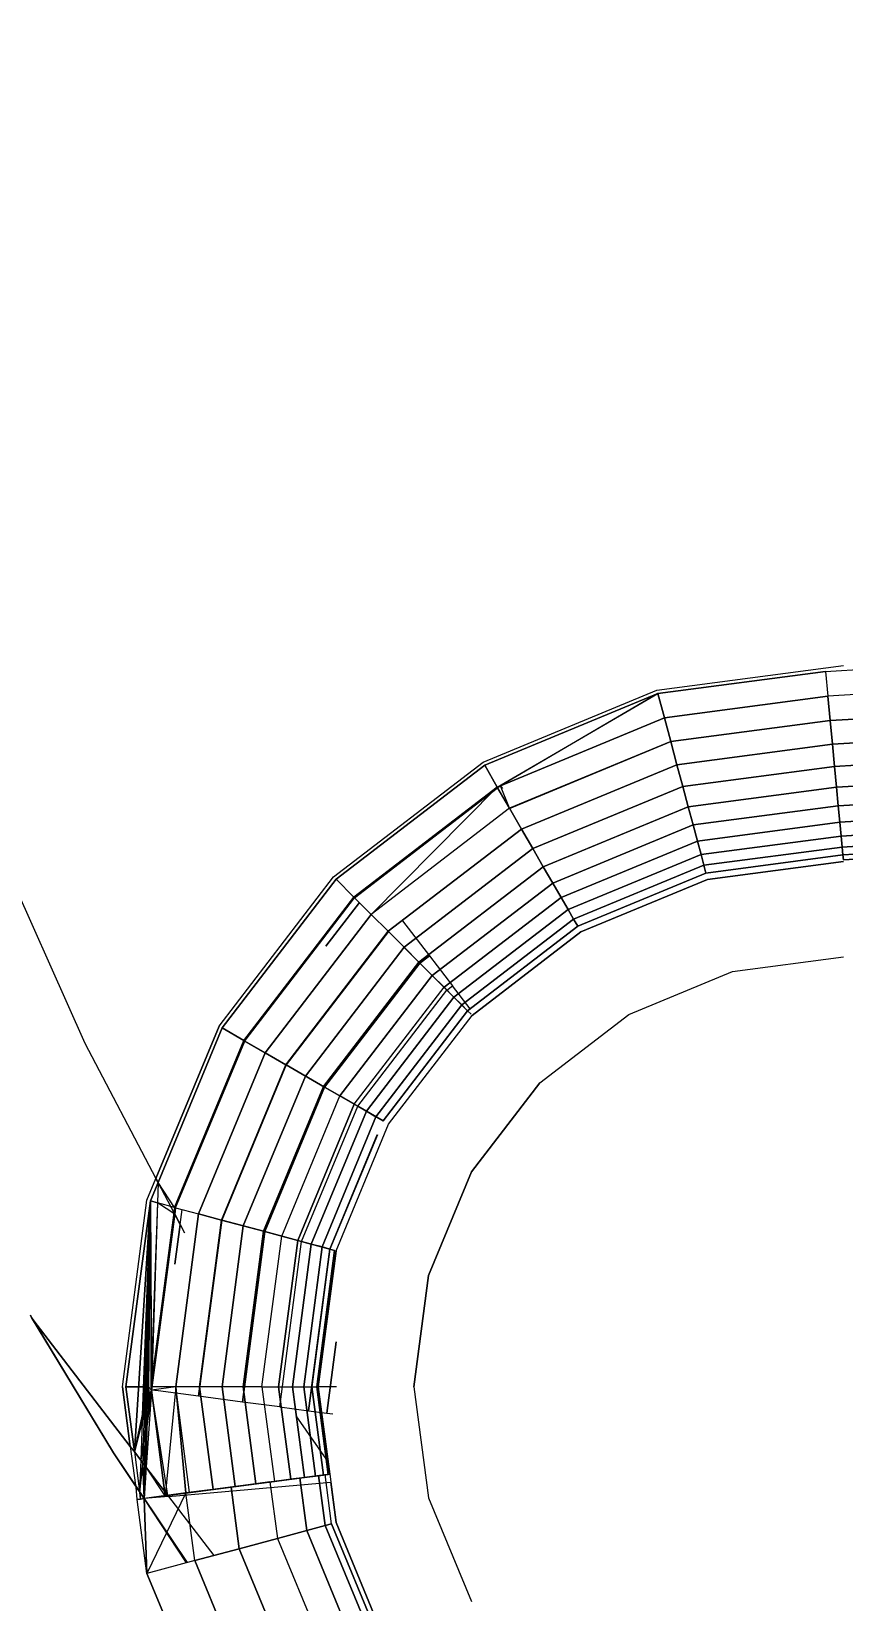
# Model space of a CAD drawing. Header units: inches. Extents: x -827 to 154, y -802 to 207.
# Drawn here: x 55.664 to 56.222, y -95.556 to -94.476 of the extents above; entities that cross this region are included whole.
import ezdxf

# ---------------------------------------------------------------- set-up
doc = ezdxf.new("R2010")
doc.units = ezdxf.units.IN
doc.header["$MEASUREMENT"] = 0
for name, color, linetype, lineweight in [('A-ANNO-DIMS', 211, 'Continuous', 9), ('A-ANNO-DIMS-48', 211, 'Continuous', 9), ('Layer0', 7, 'Continuous', 9), ('welding_bench_skp', 8, 'Continuous', 9)]:
    doc.layers.add(name, color=color, linetype=linetype, lineweight=lineweight)
doc.styles.add('Arial', font='arial.ttf', dxfattribs={"height": 4.5})
doc.dimstyles.new('Linear_-_3_32__Arial', dxfattribs={"dimscale": 12, "dimtxt": 4.591167, "dimasz": 0.5, "dimexe": 0.375, "dimexo": 0.25, "dimgap": 0.25, "dimtad": 1, "dimdec": 5, "dimrnd": 0.03125, "dimzin": 1, "dimdsep": 46, "dimlunit": 4, "dimtxsty": 'Arial', "dimblk1": 'OBLIQUE', "dimblk2": 'OBLIQUE', "dimsah": 1, "dimcen": 0.09, "dimdle": 0.375, "dimazin": 0, "dimtfac": 1, "dimtdec": 4, "dimtix": 1, "dimtmove": 0, "dimatfit": 3, "dimfxl": 1, "dimtvp": 1, "dimtfill": 1, "dimfrac": 2, "dimtolj": 1, "dimtzin": 0, "dimarcsym": 2})

# ---------------------------------------------------------------- blocks, each defined once
blk = doc.blocks.new('welding_bench_skp_12-403467-Level 1')
at = {"layer": 'Layer0'}
for p, q in [((1.4551, 11.9462), (1.6994, 11.9784)), ((1.4551, 11.9462), (1.6994, 11.9784)), ((1.4563, 11.9418), (1.6757, 11.9707)), ((1.6757, 11.9707), (1.4563, 11.9418)), ((1.6757, 11.9707), (1.7322, 11.9741)), ((1.6757, 11.9707), (1.6788, 11.9383)), ((1.2275, 11.8519), (1.4551, 11.9462)), ((1.2275, 11.8519), (1.4551, 11.9462)), ((1.2297, 11.848), (1.4563, 11.9418)), ((1.4563, 11.9418), (1.2297, 11.848)), ((1.2462, 11.8195), (1.4563, 11.9418)), ((1.4563, 11.9418), (1.2504, 11.8211)), ((1.4563, 11.9418), (1.4648, 11.9101)), ((1.4648, 11.9101), (1.4563, 11.9418)), ((1.7536, 11.9427), (1.6788, 11.9383)), ((1.4648, 11.9101), (1.6788, 11.9383)), ((1.6788, 11.9383), (1.4648, 11.9101)), ((1.6818, 11.9064), (1.6788, 11.9383)), ((1.6788, 11.9383), (1.6818, 11.9064)), ((1.2504, 11.8211), (1.4648, 11.9101)), ((1.4648, 11.9101), (1.2504, 11.8211)), ((1.4732, 11.8789), (1.4648, 11.9101)), ((1.4648, 11.9101), (1.4732, 11.8789)), ((1.4732, 11.8789), (1.6818, 11.9064)), ((1.6818, 11.9064), (1.4732, 11.8789)), ((1.6818, 11.9064), (1.7576, 11.9108)), ((1.7576, 11.9108), (1.6818, 11.9064)), ((1.6848, 11.8755), (1.6818, 11.9064)), ((1.6818, 11.9064), (1.6848, 11.8755)), ((1.6848, 11.8755), (1.7615, 11.8801)), ((1.7615, 11.8801), (1.6848, 11.8755)), ((1.4732, 11.8789), (1.2623, 11.7916)), ((1.2623, 11.7915), (1.4732, 11.8789)), ((1.4732, 11.8789), (1.4812, 11.8487)), ((1.4812, 11.8487), (1.4732, 11.8789)), ((1.4812, 11.8487), (1.6848, 11.8755)), ((1.6848, 11.8755), (1.4812, 11.8487)), ((1.6876, 11.8464), (1.6848, 11.8755)), ((1.6848, 11.8755), (1.6876, 11.8464)), ((1.032, 11.7019), (1.2275, 11.8519)), ((1.032, 11.7019), (1.2275, 11.8519)), ((1.0352, 11.6987), (1.2297, 11.848)), ((1.2297, 11.848), (1.0352, 11.6987)), ((1.2462, 11.8195), (1.2297, 11.848)), ((1.2297, 11.848), (1.2462, 11.8195)), ((1.2779, 11.7645), (1.4812, 11.8487)), ((1.4812, 11.8487), (1.2779, 11.7645)), ((1.4889, 11.8202), (1.4812, 11.8487)), ((1.4812, 11.8487), (1.4889, 11.8202)), ((1.4889, 11.8202), (1.6876, 11.8464)), ((1.6876, 11.8464), (1.4889, 11.8202)), ((1.6876, 11.8464), (1.7652, 11.851)), ((1.7652, 11.851), (1.6876, 11.8464)), ((1.6901, 11.8193), (1.6876, 11.8464)), ((1.6876, 11.8464), (1.6901, 11.8193)), ((1.2462, 11.8195), (1.0584, 11.6755)), ((1.0584, 11.6755), (1.2462, 11.8195)), ((1.2462, 11.8195), (1.0813, 11.6526)), ((1.2462, 11.8195), (1.0813, 11.6526)), ((1.2504, 11.8211), (1.2462, 11.8195)), ((1.2462, 11.8195), (1.2504, 11.8211)), ((1.2462, 11.8195), (1.2468, 11.8184)), ((1.2462, 11.8195), (1.2468, 11.8184)), ((1.2623, 11.7916), (1.2462, 11.8195)), ((1.2504, 11.8211), (1.2468, 11.8184)), ((1.2504, 11.8211), (1.2468, 11.8184)), ((1.2623, 11.7916), (1.2468, 11.8184)), ((1.2623, 11.7916), (1.2468, 11.8184)), ((1.2623, 11.7916), (1.2504, 11.8211)), ((1.2623, 11.7915), (1.2504, 11.8211)), ((1.2504, 11.821), (1.2531, 11.8175)), ((1.2927, 11.7389), (1.4889, 11.8202)), ((1.4889, 11.8202), (1.2927, 11.7389)), ((1.496, 11.7937), (1.4889, 11.8202)), ((1.4889, 11.8202), (1.496, 11.7937)), ((1.6901, 11.8193), (1.496, 11.7937)), ((1.496, 11.7937), (1.6901, 11.8193)), ((1.6901, 11.8193), (1.7686, 11.824)), ((1.7686, 11.824), (1.6901, 11.8193)), ((1.6901, 11.8193), (1.6925, 11.7948)), ((1.6925, 11.7948), (1.6901, 11.8193)), ((1.0594, 11.6745), (1.2462, 11.8178)), ((1.6925, 11.7948), (1.7717, 11.7995)), ((1.7717, 11.7995), (1.6925, 11.7948)), ((1.2623, 11.7916), (1.0813, 11.6526)), ((1.2623, 11.7916), (1.0813, 11.6526)), ((1.2779, 11.7645), (1.2623, 11.7916)), ((1.2623, 11.7916), (1.2779, 11.7645)), ((1.496, 11.7937), (1.3064, 11.7152)), ((1.3064, 11.7152), (1.496, 11.7937)), ((1.5024, 11.7698), (1.496, 11.7937)), ((1.496, 11.7937), (1.5024, 11.7698)), ((1.5024, 11.7698), (1.6925, 11.7948)), ((1.6925, 11.7948), (1.5024, 11.7698)), ((1.6925, 11.7948), (1.6945, 11.7734)), ((1.6945, 11.7734), (1.6925, 11.7948)), ((1.7744, 11.7781), (1.6945, 11.7734)), ((1.6945, 11.7734), (1.7744, 11.7781)), ((1.2779, 11.7645), (1.1034, 11.6306)), ((1.1034, 11.6306), (1.2779, 11.7645)), ((1.2779, 11.7645), (1.2927, 11.7389)), ((1.2927, 11.7389), (1.2779, 11.7645)), ((1.3188, 11.6938), (1.5024, 11.7698)), ((1.5024, 11.7698), (1.3188, 11.6938)), ((1.508, 11.7488), (1.5024, 11.7698)), ((1.5024, 11.7698), (1.508, 11.7488)), ((1.508, 11.7488), (1.6945, 11.7734)), ((1.6945, 11.7734), (1.508, 11.7488)), ((1.6962, 11.7553), (1.6945, 11.7734)), ((1.6945, 11.7734), (1.6962, 11.7553)), ((1.6962, 11.7553), (1.7767, 11.7601)), ((1.7767, 11.7601), (1.6962, 11.7553)), ((0.5919, 11.74), (0.7065, 11.4842)), ((0.5919, 11.74), (0.7065, 11.4842)), ((1.1242, 11.6097), (1.2927, 11.7389)), ((1.2927, 11.7389), (1.1242, 11.6097)), ((1.3064, 11.7152), (1.2927, 11.7389)), ((1.2927, 11.7389), (1.3064, 11.7152)), ((1.508, 11.7488), (1.3297, 11.675)), ((1.3297, 11.675), (1.508, 11.7488)), ((1.508, 11.7488), (1.5128, 11.7312)), ((1.5128, 11.7312), (1.508, 11.7488)), ((1.5128, 11.7312), (1.6962, 11.7553)), ((1.6962, 11.7553), (1.5128, 11.7312)), ((1.5165, 11.7171), (1.6976, 11.7409)), ((1.6976, 11.7409), (1.5165, 11.7171)), ((1.6976, 11.7409), (1.6962, 11.7553)), ((1.6962, 11.7553), (1.6976, 11.7409)), ((1.6976, 11.7409), (1.7785, 11.7457)), ((1.7785, 11.7457), (1.6976, 11.7409)), ((1.6986, 11.7305), (1.6976, 11.7409)), ((1.6976, 11.7409), (1.6986, 11.7305)), ((1.3388, 11.6591), (1.5128, 11.7312)), ((1.5128, 11.7312), (1.3388, 11.6591)), ((1.5165, 11.7171), (1.3461, 11.6465)), ((1.3461, 11.6465), (1.5165, 11.7171)), ((1.5165, 11.7171), (1.5128, 11.7312)), ((1.5128, 11.7312), (1.5165, 11.7171)), ((1.5165, 11.7171), (1.5193, 11.7069)), ((1.5193, 11.7069), (1.5165, 11.7171)), ((1.5193, 11.7069), (1.6986, 11.7305)), ((1.6986, 11.7305), (1.5193, 11.7069)), ((1.5215, 11.6986), (1.6994, 11.722)), ((1.6994, 11.722), (1.5215, 11.6986)), ((1.6986, 11.7305), (1.7798, 11.7353)), ((1.7798, 11.7353), (1.6986, 11.7305)), ((1.6992, 11.7241), (1.6986, 11.7305)), ((1.6986, 11.7305), (1.6992, 11.7241)), ((1.6992, 11.7241), (1.7806, 11.729)), ((1.7806, 11.729), (1.6992, 11.7241)), ((0.882, 11.5064), (1.032, 11.7019)), ((0.882, 11.5064), (1.032, 11.7019)), ((0.8859, 11.5042), (1.0352, 11.6987)), ((1.0352, 11.6987), (0.8859, 11.5042)), ((1.0352, 11.6987), (1.0584, 11.6755)), ((1.0584, 11.6755), (1.0352, 11.6987)), ((1.3064, 11.7152), (1.1436, 11.5903)), ((1.1436, 11.5903), (1.3064, 11.7152)), ((1.3188, 11.6938), (1.3064, 11.7152)), ((1.3064, 11.7152), (1.3188, 11.6938)), ((1.3514, 11.6373), (1.5193, 11.7069)), ((1.5193, 11.7069), (1.3514, 11.6373)), ((1.3557, 11.6299), (1.5215, 11.6986)), ((1.5215, 11.6986), (1.3557, 11.6299)), ((1.0584, 11.6755), (0.9144, 11.4877)), ((0.9144, 11.4877), (1.0584, 11.6755)), ((0.9161, 11.4877), (1.0594, 11.6745)), ((1.0594, 11.6745), (1.0584, 11.6755)), ((1.0584, 11.6755), (1.0594, 11.6745)), ((1.0594, 11.6745), (1.0813, 11.6526)), ((1.0594, 11.6745), (1.0813, 11.6526)), ((1.1611, 11.5728), (1.3188, 11.6938)), ((1.3188, 11.6938), (1.1611, 11.5728)), ((1.3297, 11.675), (1.1765, 11.5574)), ((1.1765, 11.5574), (1.3297, 11.675)), ((1.3297, 11.675), (1.3188, 11.6938)), ((1.3188, 11.6938), (1.3297, 11.675)), ((1.3388, 11.6591), (1.3297, 11.675)), ((1.3297, 11.675), (1.3388, 11.6591)), ((1.0218, 11.6112), (1.0657, 11.6683)), ((1.0657, 11.6683), (1.0218, 11.6112)), ((1.1894, 11.5445), (1.3388, 11.6591)), ((1.3388, 11.6591), (1.1894, 11.5445)), ((1.3388, 11.6591), (1.3461, 11.6465)), ((1.3461, 11.6465), (1.3388, 11.6591)), ((0.9424, 11.4716), (1.0813, 11.6526)), ((1.0813, 11.6526), (0.9424, 11.4716)), ((1.0813, 11.6526), (1.1034, 11.6306)), ((1.1034, 11.6306), (1.0813, 11.6526)), ((1.1222, 11.6445), (1.1573, 11.5987)), ((1.1997, 11.5342), (1.3461, 11.6465)), ((1.3461, 11.6465), (1.1997, 11.5342)), ((1.3514, 11.6373), (1.2072, 11.5267)), ((1.2072, 11.5267), (1.3514, 11.6373)), ((1.3514, 11.6373), (1.3461, 11.6465)), ((1.3461, 11.6465), (1.3514, 11.6373)), ((0.9694, 11.456), (1.1034, 11.6306)), ((1.1034, 11.6306), (0.9694, 11.456)), ((1.1036, 11.6303), (0.9697, 11.4558)), ((0.9697, 11.4558), (1.1036, 11.6303)), ((1.1242, 11.6097), (1.1034, 11.6306)), ((1.1034, 11.6306), (1.1242, 11.6097)), ((1.1448, 11.5891), (1.1036, 11.6303)), ((1.1036, 11.6303), (1.1448, 11.5891)), ((1.2133, 11.5206), (1.3557, 11.6299)), ((1.3557, 11.6299), (1.2133, 11.5206)), ((1.2133, 11.5206), (1.3557, 11.6299)), ((1.1242, 11.6097), (0.995, 11.4412)), ((0.995, 11.4412), (1.1242, 11.6097)), ((1.1242, 11.6097), (1.1436, 11.5903)), ((1.1436, 11.5903), (1.1242, 11.6097)), ((1.1448, 11.5891), (1.1573, 11.5987)), ((1.1573, 11.5987), (1.1448, 11.5891)), ((1.1573, 11.5987), (1.1875, 11.5594)), ((1.5538, 11.5778), (1.6994, 11.597)), ((1.5538, 11.5778), (1.6994, 11.597)), ((1.0187, 11.4275), (1.1436, 11.5903)), ((1.1436, 11.5903), (1.0187, 11.4275)), ((1.0202, 11.4267), (1.1448, 11.5891)), ((1.1448, 11.5891), (1.0202, 11.4267)), ((1.0401, 11.4151), (1.1611, 11.5728)), ((1.1611, 11.5728), (1.0401, 11.4151)), ((1.1611, 11.5728), (1.1436, 11.5903)), ((1.1436, 11.5903), (1.1611, 11.5728)), ((1.1802, 11.5537), (1.1448, 11.5891)), ((1.1448, 11.5891), (1.1802, 11.5537)), ((1.1765, 11.5574), (1.1611, 11.5728)), ((1.1611, 11.5728), (1.1765, 11.5574)), ((1.4182, 11.5216), (1.5538, 11.5778)), ((1.4182, 11.5216), (1.5538, 11.5778)), ((1.059, 11.4043), (1.1765, 11.5574)), ((1.059, 11.4043), (1.1765, 11.5574)), ((1.0635, 11.4017), (1.1802, 11.5537)), ((1.0635, 11.4017), (1.1802, 11.5537)), ((1.1894, 11.5445), (1.1765, 11.5574)), ((1.1894, 11.5445), (1.1765, 11.5574)), ((1.1802, 11.5537), (1.1875, 11.5594)), ((1.1802, 11.5537), (1.1875, 11.5594)), ((1.1802, 11.5537), (1.2073, 11.5266)), ((1.2073, 11.5266), (1.1802, 11.5537)), ((1.2107, 11.5292), (1.1875, 11.5594)), ((1.1894, 11.5445), (1.0748, 11.3951)), ((1.0748, 11.3951), (1.1894, 11.5445)), ((1.1997, 11.5342), (1.0874, 11.3878)), ((1.0874, 11.3878), (1.1997, 11.5342)), ((1.1997, 11.5342), (1.1894, 11.5445)), ((1.1997, 11.5342), (1.1894, 11.5445)), ((1.2072, 11.5267), (1.1997, 11.5342)), ((1.2072, 11.5267), (1.1997, 11.5342)), ((1.2072, 11.5267), (1.0966, 11.3825)), ((1.0966, 11.3825), (1.2072, 11.5267)), ((1.0967, 11.3825), (1.2073, 11.5266)), ((1.2073, 11.5266), (1.0967, 11.3825)), ((1.104, 11.3782), (1.2133, 11.5206)), ((1.104, 11.3782), (1.2133, 11.5206)), ((1.2118, 11.5222), (1.2072, 11.5267)), ((1.2118, 11.5222), (1.2072, 11.5267)), ((1.2107, 11.5292), (1.2073, 11.5266)), ((1.2073, 11.5266), (1.2107, 11.5292)), ((1.3017, 11.4322), (1.4182, 11.5216)), ((1.3017, 11.4322), (1.4182, 11.5216)), ((0.882, 11.5064), (0.7995, 11.3072)), ((0.7995, 11.3072), (0.882, 11.5064)), ((0.8022, 11.302), (0.8859, 11.5042)), ((0.8859, 11.5042), (0.8022, 11.302)), ((0.8859, 11.5042), (0.9144, 11.4877)), ((0.9144, 11.4877), (0.8859, 11.5042)), ((0.7065, 11.4842), (0.7995, 11.3072)), ((0.7065, 11.4842), (0.7995, 11.3072)), ((0.9144, 11.4877), (0.8238, 11.2691)), ((0.8238, 11.2691), (0.9144, 11.4877)), ((0.8252, 11.2687), (0.9156, 11.487)), ((0.855, 11.2607), (0.9424, 11.4716)), ((0.9424, 11.4716), (0.855, 11.2607)), ((0.9156, 11.487), (0.9144, 11.4877)), ((0.9144, 11.4877), (0.9156, 11.487)), ((0.9144, 11.4877), (0.9424, 11.4716)), ((0.9156, 11.487), (0.9424, 11.4716)), ((0.9424, 11.4716), (0.9156, 11.487)), ((0.9694, 11.456), (0.9424, 11.4716)), ((0.9424, 11.4716), (0.9694, 11.456)), ((0.8852, 11.2527), (0.9694, 11.456)), ((0.9694, 11.456), (0.8852, 11.2527)), ((0.9697, 11.4558), (0.8856, 11.2526)), ((0.8856, 11.2526), (0.9697, 11.4558)), ((0.9694, 11.456), (0.995, 11.4412)), ((0.995, 11.4412), (0.9694, 11.456)), ((0.9697, 11.4558), (1.0202, 11.4267)), ((1.0202, 11.4267), (0.9697, 11.4558)), ((0.9137, 11.245), (0.995, 11.4412)), ((0.995, 11.4412), (0.9137, 11.245)), ((1.0187, 11.4275), (0.995, 11.4412)), ((0.995, 11.4412), (1.0187, 11.4275)), ((1.2123, 11.3157), (1.3017, 11.4322)), ((1.3017, 11.4322), (1.2123, 11.3157)), ((1.0187, 11.4275), (0.9402, 11.2379)), ((0.9402, 11.2379), (1.0187, 11.4275)), ((1.0202, 11.4267), (0.9418, 11.2375)), ((0.9418, 11.2375), (1.0202, 11.4267)), ((0.9641, 11.2315), (1.0401, 11.4151)), ((0.9641, 11.2315), (1.0401, 11.4151)), ((1.0401, 11.4151), (1.0187, 11.4275)), ((1.0187, 11.4275), (1.0401, 11.4151)), ((1.0202, 11.4267), (1.0635, 11.4017)), ((1.0635, 11.4017), (1.0202, 11.4267)), ((1.059, 11.4043), (1.0401, 11.4151)), ((1.059, 11.4043), (1.0401, 11.4151)), ((0.9851, 11.2259), (1.059, 11.4043)), ((1.059, 11.4043), (0.9851, 11.2259)), ((0.9901, 11.2246), (1.0635, 11.4017)), ((0.9901, 11.2246), (1.0635, 11.4017)), ((1.0748, 11.3951), (1.0028, 11.2212)), ((1.0028, 11.2212), (1.0748, 11.3951)), ((1.0874, 11.3878), (1.0168, 11.2174)), ((1.0168, 11.2174), (1.0874, 11.3878)), ((1.059, 11.4043), (1.0748, 11.3951)), ((1.0748, 11.3951), (1.059, 11.4043)), ((1.0967, 11.3825), (1.0635, 11.4017)), ((1.0635, 11.4017), (1.0967, 11.3825)), ((1.0748, 11.3951), (1.0874, 11.3878)), ((1.0874, 11.3878), (1.0748, 11.3951)), ((1.0874, 11.3878), (1.0966, 11.3825)), ((1.0966, 11.3825), (1.0874, 11.3878)), ((1.0354, 11.2124), (1.104, 11.3782)), ((1.0354, 11.2124), (1.104, 11.3782)), ((1.0891, 11.3643), (1.0271, 11.2147)), ((1.0271, 11.2147), (1.0891, 11.3643)), ((1.0892, 11.3643), (1.0272, 11.2146)), ((1.0272, 11.2146), (1.0892, 11.3643)), ((0.7877, 11.2788), (0.7995, 11.3072)), ((0.7877, 11.2788), (0.7995, 11.3072)), ((0.8022, 11.302), (0.7995, 11.3072)), ((0.7995, 11.3072), (0.8022, 11.302)), ((1.1561, 11.1801), (1.2123, 11.3157)), ((1.2123, 11.3157), (1.1561, 11.1801)), ((0.7921, 11.2776), (0.8022, 11.302)), ((0.8022, 11.302), (0.7921, 11.2776)), ((0.8022, 11.302), (0.8013, 11.2751)), ((0.8022, 11.302), (0.8013, 11.2751)), ((0.8022, 11.302), (0.8013, 11.2751)), ((0.8238, 11.2691), (0.8022, 11.302)), ((0.8241, 11.2604), (0.8022, 11.302)), ((0.8238, 11.2691), (0.8022, 11.302)), ((0.7555, 11.0345), (0.7877, 11.2788)), ((0.7555, 11.0345), (0.7877, 11.2788)), ((0.7601, 11.0345), (0.7921, 11.2776)), ((0.7921, 11.2776), (0.7601, 11.0345)), ((0.7921, 11.2776), (0.7601, 11.0345)), ((0.7713, 10.9492), (0.7921, 11.2776)), ((0.7921, 11.2776), (0.7713, 10.9492)), ((0.7817, 10.9973), (0.7921, 11.2776)), ((0.7921, 11.2776), (0.7817, 10.9973)), ((0.7921, 11.2776), (0.7843, 11.0089)), ((0.7843, 11.0089), (0.7921, 11.2776)), ((0.7864, 11.019), (0.7921, 11.2776)), ((0.7864, 11.019), (0.7921, 11.2776)), ((0.7921, 11.2776), (0.788, 11.0264)), ((0.7921, 11.2776), (0.788, 11.0264)), ((0.788, 11.0246), (0.7921, 11.2776)), ((0.7921, 11.2776), (0.7898, 11.0345)), ((0.7921, 11.2776), (0.7898, 11.0345)), ((0.7921, 11.2776), (0.7898, 11.0345)), ((0.8013, 11.2751), (0.7921, 11.2776)), ((0.7921, 11.2776), (0.7929, 11.0345)), ((0.8013, 11.2751), (0.7921, 11.2776)), ((0.7921, 11.2776), (0.7938, 11.0301)), ((0.7921, 11.2776), (0.8013, 11.2751)), ((0.7938, 11.0301), (0.7921, 11.2776)), ((0.8013, 11.2751), (0.7929, 11.0345)), ((0.8013, 11.2751), (0.7929, 11.0345)), ((0.8238, 11.2691), (0.7929, 11.0345)), ((0.8238, 11.2691), (0.7929, 11.0345)), ((0.8013, 11.2751), (0.7938, 11.0301)), ((0.8013, 11.2751), (0.7938, 11.0301)), ((0.8238, 11.2691), (0.8013, 11.2751)), ((0.8238, 11.2691), (0.8013, 11.2751)), ((0.8241, 11.2604), (0.8013, 11.2751)), ((0.8241, 11.2604), (0.8013, 11.2751)), ((0.8238, 11.2691), (0.8252, 11.2687)), ((0.8252, 11.2687), (0.8238, 11.2691)), ((0.8252, 11.2687), (0.8241, 11.2604)), ((0.8252, 11.2687), (0.855, 11.2607)), ((0.8252, 11.2687), (0.855, 11.2607)), ((0.8311, 11.247), (0.8337, 11.2665)), ((0.8311, 11.247), (0.8337, 11.2665)), ((0.8241, 11.2604), (0.7938, 11.0301)), ((0.8241, 11.2604), (0.7938, 11.0301)), ((0.8311, 11.247), (0.8241, 11.2604)), ((0.8241, 11.2604), (0.8311, 11.247)), ((0.8311, 11.247), (0.8243, 11.1951)), ((0.8243, 11.1951), (0.8311, 11.247)), ((0.8243, 11.1951), (0.8311, 11.247)), ((0.8253, 11.0345), (0.855, 11.2607)), ((0.855, 11.2607), (0.8253, 11.0345)), ((0.8311, 11.247), (0.8368, 11.2361)), ((0.855, 11.2607), (0.8852, 11.2527)), ((0.8852, 11.2527), (0.855, 11.2607)), ((0.8552, 11.022), (0.8856, 11.2526)), ((0.8856, 11.2526), (0.8552, 11.022)), ((0.8565, 11.0345), (0.8852, 11.2527)), ((0.8852, 11.2527), (0.8565, 11.0345)), ((0.8852, 11.2527), (0.9137, 11.245)), ((0.9137, 11.245), (0.8852, 11.2527)), ((0.9418, 11.2375), (0.8856, 11.2526)), ((0.8856, 11.2526), (0.9418, 11.2375)), ((0.886, 11.0345), (0.9137, 11.245)), ((0.9137, 11.245), (0.886, 11.0345)), ((0.9137, 11.245), (0.9402, 11.2379)), ((0.9402, 11.2379), (0.9137, 11.245)), ((0.9125, 11.0144), (0.9418, 11.2375)), ((0.9418, 11.2375), (0.9125, 11.0144)), ((0.9134, 11.0345), (0.9402, 11.2379)), ((0.9402, 11.2379), (0.9134, 11.0345)), ((0.9382, 11.0345), (0.9641, 11.2315)), ((0.9382, 11.0345), (0.9641, 11.2315)), ((0.9641, 11.2315), (0.9402, 11.2379)), ((0.9402, 11.2379), (0.9641, 11.2315)), ((0.9901, 11.2246), (0.9418, 11.2375)), ((0.9418, 11.2375), (0.9901, 11.2246)), ((0.9599, 11.0345), (0.9851, 11.2259)), ((0.9851, 11.2259), (0.9599, 11.0345)), ((0.9616, 11.008), (0.9901, 11.2246)), ((0.9616, 11.008), (0.9901, 11.2246)), ((0.9641, 11.2315), (0.9851, 11.2259)), ((0.9851, 11.2259), (0.9641, 11.2315)), ((0.9851, 11.2259), (1.0028, 11.2212)), ((1.0028, 11.2212), (0.9851, 11.2259)), ((0.9901, 11.2246), (1.0272, 11.2146)), ((1.0272, 11.2146), (0.9901, 11.2246)), ((1.0028, 11.2212), (0.9782, 11.0345)), ((0.9782, 11.0345), (1.0028, 11.2212)), ((1.0168, 11.2174), (0.9928, 11.0345)), ((0.9928, 11.0345), (1.0168, 11.2174)), ((0.9993, 11.003), (1.0272, 11.2146)), ((1.0272, 11.2146), (0.9993, 11.003)), ((1.0028, 11.2212), (1.0168, 11.2174)), ((1.0168, 11.2174), (1.0028, 11.2212)), ((1.0271, 11.2147), (1.0033, 11.0345)), ((1.0033, 11.0345), (1.0271, 11.2147)), ((1.0333, 11.213), (1.0098, 11.0345)), ((1.0098, 11.0345), (1.0333, 11.213)), ((1.0354, 11.2124), (1.0119, 11.0345)), ((1.0354, 11.2124), (1.0119, 11.0345)), ((1.0354, 11.2124), (1.0119, 11.0345)), ((1.0354, 11.2124), (1.0119, 11.0345)), ((1.0354, 11.2124), (1.0119, 11.0345)), ((1.0119, 11.0345), (1.0354, 11.2124)), ((1.0271, 11.2147), (1.0168, 11.2174)), ((1.0168, 11.2174), (1.0271, 11.2147)), ((1.0333, 11.213), (1.0271, 11.2147)), ((1.0271, 11.2147), (1.0333, 11.213)), ((1.1369, 11.0345), (1.1561, 11.1801)), ((1.1561, 11.1801), (1.1369, 11.0345)), ((0.6351, 11.128), (0.6367, 11.1252)), ((0.6367, 11.1252), (0.6351, 11.128)), ((0.6364, 11.125), (0.7439, 10.9478)), ((0.6383, 11.1225), (0.6367, 11.1252)), ((0.7439, 10.9478), (0.6367, 11.1252)), ((0.6367, 11.1252), (0.6383, 11.1225)), ((0.6367, 11.1252), (0.7439, 10.9478)), ((0.6383, 11.1225), (0.7439, 10.9478)), ((0.7439, 10.9478), (0.6383, 11.1225)), ((0.7658, 10.9563), (0.6383, 11.1225)), ((0.6383, 11.1225), (0.7658, 10.9563)), ((1.023, 10.9999), (1.0354, 11.0933)), ((1.0354, 11.0933), (1.023, 10.9999)), ((0.7658, 10.9563), (0.7555, 11.0345)), ((0.7555, 11.0345), (0.7658, 10.9563)), ((0.7601, 11.0345), (0.7713, 10.9492)), ((0.7601, 11.0345), (0.7898, 11.0345)), ((0.7713, 10.9492), (0.7601, 11.0345)), ((0.7898, 11.0345), (0.7601, 11.0345)), ((0.7601, 11.0345), (0.7713, 10.9492)), ((0.7713, 10.9492), (0.7898, 11.0345)), ((0.7843, 11.0089), (0.7864, 11.019)), ((0.7843, 11.0089), (0.7864, 11.019)), ((0.7864, 11.019), (0.788, 11.0264)), ((0.7864, 11.019), (0.788, 11.0246)), ((0.7864, 11.019), (0.788, 11.0246)), ((0.7864, 11.019), (0.788, 11.0233)), ((0.7864, 11.019), (0.788, 11.0233)), ((0.7864, 11.019), (0.7879, 11.0204)), ((0.7864, 11.019), (0.7879, 11.0204)), ((0.7864, 11.0158), (0.7864, 11.019)), ((0.7864, 11.019), (0.7864, 11.0158)), ((0.7864, 11.0158), (0.7864, 11.019)), ((0.7864, 11.0158), (0.7864, 11.019)), ((0.7879, 11.0142), (0.7864, 11.019)), ((0.7879, 11.0142), (0.7864, 11.019)), ((0.7938, 11.0301), (0.7867, 10.9291)), ((0.7938, 11.0301), (0.7867, 10.9291)), ((0.7937, 11.03), (0.7867, 10.9291)), ((0.7938, 11.0301), (0.7874, 10.9824)), ((0.7938, 11.0301), (0.7874, 10.9824)), ((0.7879, 11.0204), (0.788, 11.0233)), ((0.7879, 11.0204), (0.788, 11.0233)), ((0.7879, 11.0204), (0.788, 11.0233)), ((0.7879, 11.0204), (0.788, 11.0233)), ((0.7897, 11.0213), (0.7879, 11.0142)), ((0.7897, 11.0213), (0.7879, 11.0204)), ((0.7879, 11.0142), (0.7879, 11.0204)), ((0.7879, 11.0142), (0.7879, 11.0204)), ((0.7879, 11.0204), (0.7879, 11.0142)), ((0.7879, 11.0204), (0.7879, 11.0142)), ((0.7895, 11.0092), (0.7879, 11.0204)), ((0.7898, 11.0345), (0.788, 11.0264)), ((0.788, 11.0264), (0.7898, 11.0345)), ((0.788, 11.0264), (0.7898, 11.0345)), ((0.788, 11.0264), (0.7898, 11.0345)), ((0.788, 11.0246), (0.788, 11.0264)), ((0.788, 11.0264), (0.788, 11.0246)), ((0.788, 11.0246), (0.788, 11.0264)), ((0.788, 11.0246), (0.788, 11.0264)), ((0.7897, 11.0213), (0.788, 11.0264)), ((0.7895, 11.0092), (0.788, 11.0264)), ((0.788, 11.0233), (0.788, 11.0246)), ((0.788, 11.0246), (0.788, 11.0233)), ((0.788, 11.0233), (0.788, 11.0246)), ((0.788, 11.0233), (0.788, 11.0246)), ((0.7897, 11.0213), (0.788, 11.0246)), ((0.7895, 11.0092), (0.788, 11.0246)), ((0.7895, 11.0092), (0.788, 11.0233)), ((0.7895, 11.0092), (0.7898, 11.0345)), ((0.7895, 11.0092), (0.7938, 11.0301)), ((0.7938, 11.0301), (0.7895, 11.0092)), ((0.7938, 11.0301), (0.7895, 11.0048)), ((0.7895, 11.0092), (0.7913, 11.0243)), ((0.7895, 11.0092), (0.7897, 11.0213)), ((0.7895, 11.0092), (0.7897, 11.0213)), ((0.7898, 11.0345), (0.7897, 11.0213)), ((0.7897, 11.0213), (0.7898, 11.0345)), ((0.7898, 11.0345), (0.7897, 11.0213)), ((0.7913, 11.0243), (0.7897, 11.0213)), ((0.7913, 11.0243), (0.7897, 11.0213)), ((0.7898, 11.0345), (0.7938, 11.0301)), ((0.7938, 11.0301), (0.7898, 11.0345)), ((0.7913, 11.0243), (0.7898, 11.0345)), ((0.7913, 11.0243), (0.7938, 11.0301)), ((0.7913, 11.0243), (0.7938, 11.0301)), ((0.8253, 11.0345), (0.7929, 11.0345)), ((0.7929, 11.0345), (0.7937, 11.03)), ((0.8253, 11.0345), (0.7929, 11.0345)), ((0.8253, 11.0345), (0.7937, 11.03)), ((0.8253, 11.0345), (0.7937, 11.03)), ((0.8117, 10.8917), (0.7937, 11.03)), ((0.7937, 11.03), (0.8117, 10.8917)), ((0.8151, 10.8921), (0.7938, 11.0301)), ((0.8024, 11.0289), (0.7938, 11.0301)), ((0.8024, 11.0289), (0.7938, 11.0301)), ((0.8151, 10.8921), (0.7938, 11.0301)), ((0.8552, 11.022), (0.8024, 11.0289)), ((0.8253, 11.0345), (0.8117, 10.8917)), ((0.8253, 11.0345), (0.8117, 10.8917)), ((0.8385, 10.8954), (0.8253, 11.0345)), ((0.8435, 10.8959), (0.8253, 11.0345)), ((0.8253, 11.0345), (0.8385, 10.8954)), ((0.8565, 11.0345), (0.8253, 11.0345)), ((0.8565, 11.0345), (0.8253, 11.0345)), ((0.8435, 10.8959), (0.8253, 11.0345)), ((0.9125, 11.0144), (0.8552, 11.022)), ((0.886, 11.0345), (0.8565, 11.0345)), ((0.8565, 11.0345), (0.8742, 10.8999)), ((0.886, 11.0345), (0.8565, 11.0345)), ((0.8742, 10.8999), (0.8565, 11.0345)), ((0.9134, 11.0345), (0.886, 11.0345)), ((0.886, 11.0345), (0.9032, 10.9037)), ((0.9134, 11.0345), (0.886, 11.0345)), ((0.9032, 10.9037), (0.886, 11.0345)), ((0.9382, 11.0345), (0.9134, 11.0345)), ((0.9134, 11.0345), (0.9301, 10.9073)), ((0.9382, 11.0345), (0.9134, 11.0345)), ((0.9301, 10.9073), (0.9134, 11.0345)), ((0.9382, 11.0345), (0.9599, 11.0345)), ((0.9382, 11.0345), (0.9545, 10.9105)), ((0.9382, 11.0345), (0.9599, 11.0345)), ((0.9382, 11.0345), (0.9545, 10.9105)), ((0.9599, 11.0345), (0.9782, 11.0345)), ((0.9599, 11.0345), (0.9758, 10.9133)), ((0.9599, 11.0345), (0.9782, 11.0345)), ((0.9758, 10.9133), (0.9599, 11.0345)), ((0.9782, 11.0345), (0.9928, 11.0345)), ((0.9938, 10.9157), (0.9782, 11.0345)), ((0.9782, 11.0345), (0.9938, 10.9157)), ((0.9782, 11.0345), (0.9928, 11.0345)), ((0.9928, 11.0345), (1.0033, 11.0345)), ((1.0082, 10.9176), (0.9928, 11.0345)), ((0.9928, 11.0345), (1.0082, 10.9176)), ((0.9928, 11.0345), (1.0033, 11.0345)), ((1.0033, 11.0345), (1.0098, 11.0345)), ((1.0186, 10.9189), (1.0033, 11.0345)), ((1.0033, 11.0345), (1.0186, 10.9189)), ((1.0033, 11.0345), (1.0098, 11.0345)), ((1.0098, 11.0345), (1.0249, 10.9198)), ((1.0098, 11.0345), (1.0119, 11.0345)), ((1.0098, 11.0345), (1.0119, 11.0345)), ((1.0249, 10.9198), (1.0098, 11.0345)), ((1.0249, 10.9358), (1.0119, 11.0345)), ((1.0358, 11.0345), (1.0119, 11.0345)), ((1.027, 10.92), (1.0119, 11.0345)), ((1.027, 10.92), (1.0119, 11.0345)), ((1.0119, 11.0345), (1.027, 10.92)), ((1.027, 10.92), (1.0119, 11.0345)), ((1.1369, 11.0345), (1.1561, 10.8889)), ((1.1369, 11.0345), (1.1561, 10.8889)), ((0.7713, 10.9492), (0.7817, 10.9973)), ((0.7817, 10.9973), (0.7713, 10.9492)), ((0.7713, 10.9492), (0.7817, 10.9973)), ((0.7815, 10.989), (0.784, 10.999)), ((0.7817, 10.9973), (0.7815, 10.989)), ((0.7815, 10.989), (0.7817, 10.9973)), ((0.7817, 10.9973), (0.7843, 11.0089)), ((0.7817, 10.9973), (0.7843, 11.0089)), ((0.7817, 10.9973), (0.7843, 11.0089)), ((0.7817, 10.9973), (0.7841, 11.0034)), ((0.7817, 10.9973), (0.784, 10.999)), ((0.784, 10.999), (0.7829, 10.962)), ((0.784, 10.999), (0.7841, 11.0034)), ((0.7841, 11.0034), (0.784, 10.999)), ((0.7857, 10.9816), (0.784, 10.999)), ((0.7857, 10.9816), (0.784, 10.999)), ((0.7841, 11.0034), (0.7843, 11.0089)), ((0.7843, 11.0089), (0.7841, 11.0034)), ((0.7843, 11.0089), (0.7841, 11.0034)), ((0.7862, 11.0078), (0.7841, 11.0034)), ((0.7841, 11.0034), (0.7862, 11.0078)), ((0.7862, 11.0078), (0.7841, 11.0034)), ((0.7857, 10.9816), (0.7841, 11.0034)), ((0.7843, 11.0089), (0.7864, 11.0158)), ((0.7843, 11.0089), (0.7864, 11.0158)), ((0.7843, 11.0089), (0.7864, 11.0158)), ((0.7862, 11.0078), (0.7843, 11.0089)), ((0.7862, 11.0078), (0.7843, 11.0089)), ((0.7862, 11.0078), (0.7857, 10.9816)), ((0.7857, 10.9816), (0.7862, 11.0078)), ((0.7862, 11.0078), (0.7864, 11.0158)), ((0.7879, 11.0142), (0.7862, 11.0078)), ((0.7879, 11.0142), (0.7862, 11.0078)), ((0.7862, 11.0078), (0.7879, 11.0142)), ((0.7863, 11.0132), (0.7862, 11.0078)), ((0.7862, 11.0078), (0.7863, 11.0132)), ((0.7876, 10.9951), (0.7862, 11.0078)), ((0.7862, 11.0078), (0.7876, 10.9951)), ((0.7863, 11.0132), (0.7864, 11.0158)), ((0.7863, 11.0132), (0.7864, 11.0158)), ((0.7879, 11.0142), (0.7864, 11.0158)), ((0.7864, 11.0158), (0.7879, 11.0142)), ((0.7895, 11.0048), (0.7874, 10.9824)), ((0.7895, 11.0048), (0.7874, 10.9824)), ((0.7879, 11.0142), (0.7876, 10.9951)), ((0.7879, 11.0142), (0.7876, 10.9951)), ((0.7895, 11.0048), (0.7876, 10.9951)), ((0.7895, 11.0048), (0.7876, 10.9951)), ((0.7879, 11.0142), (0.7895, 11.0092)), ((0.7895, 11.0092), (0.7879, 11.0142)), ((0.7895, 11.0048), (0.7879, 11.0142)), ((0.7895, 11.0048), (0.7895, 11.0092)), ((0.7895, 11.0048), (0.7895, 11.0092)), ((0.9616, 11.008), (0.9125, 11.0144)), ((0.9616, 11.008), (0.9993, 11.003)), ((0.9825, 10.9966), (1.0249, 10.9358)), ((0.9993, 11.003), (1.023, 10.9999)), ((1.023, 10.9999), (1.0311, 10.9988)), ((0.7815, 10.989), (0.7713, 10.9492)), ((0.7713, 10.9492), (0.7815, 10.989)), ((0.7815, 10.989), (0.7713, 10.9492)), ((0.7815, 10.989), (0.7796, 10.9383)), ((0.7857, 10.9816), (0.7829, 10.962)), ((0.7857, 10.9816), (0.7829, 10.962)), ((0.7854, 10.9633), (0.7857, 10.9816)), ((0.7876, 10.9951), (0.7857, 10.9816)), ((0.7876, 10.9951), (0.7857, 10.9816)), ((0.7874, 10.9824), (0.7857, 10.9816)), ((0.7857, 10.9816), (0.7874, 10.9824)), ((0.7857, 10.9816), (0.7859, 10.9687)), ((0.7857, 10.9816), (0.7859, 10.9687)), ((0.7874, 10.9824), (0.7859, 10.9687)), ((0.7859, 10.9687), (0.7874, 10.9824)), ((0.7867, 10.9291), (0.7874, 10.9824)), ((0.7874, 10.9824), (0.7867, 10.9291)), ((0.7876, 10.9951), (0.7874, 10.9824)), ((0.7876, 10.9951), (0.7874, 10.9824)), ((0.7658, 10.9563), (0.7713, 10.9492)), ((0.7658, 10.9563), (0.7725, 10.9058)), ((0.7658, 10.9563), (0.816, 10.8909)), ((0.7829, 10.962), (0.7796, 10.9383)), ((0.7854, 10.9633), (0.7822, 10.9349)), ((0.7854, 10.9633), (0.7822, 10.9349)), ((0.7854, 10.9633), (0.7822, 10.9349)), ((0.7829, 10.962), (0.7822, 10.9349)), ((0.7829, 10.962), (0.7822, 10.9349)), ((0.7854, 10.9633), (0.7829, 10.962)), ((0.7854, 10.9633), (0.7829, 10.962)), ((0.7839, 10.888), (0.7854, 10.9633)), ((0.7854, 10.9633), (0.7848, 10.9316)), ((0.7854, 10.9633), (0.7848, 10.9316)), ((0.7854, 10.9633), (0.7848, 10.9316)), ((0.7859, 10.9687), (0.7854, 10.9633)), ((0.7854, 10.9633), (0.7859, 10.9687)), ((0.7867, 10.9291), (0.7854, 10.9633)), ((0.7867, 10.9291), (0.7854, 10.9633)), ((0.7867, 10.9291), (0.7859, 10.9687)), ((0.7439, 10.9478), (0.7726, 10.9047)), ((0.7439, 10.9478), (0.7783, 10.8962)), ((0.7439, 10.9478), (0.7781, 10.8973)), ((0.7439, 10.9478), (0.7781, 10.8973)), ((0.7439, 10.9478), (0.7726, 10.9047)), ((0.7439, 10.9478), (0.7839, 10.888)), ((0.7439, 10.9478), (0.7783, 10.8962)), ((0.7439, 10.9478), (0.8402, 10.8043)), ((0.7439, 10.9478), (0.8396, 10.8041)), ((0.7439, 10.9478), (0.8396, 10.8041)), ((0.7439, 10.9478), (0.7839, 10.888)), ((0.7439, 10.9478), (0.8399, 10.8042)), ((0.7439, 10.9478), (0.8402, 10.8043)), ((0.7439, 10.9478), (0.7726, 10.9047)), ((0.7726, 10.9047), (0.7439, 10.9478)), ((0.7713, 10.9492), (0.7796, 10.9383)), ((0.7796, 10.9383), (0.7713, 10.9492)), ((0.7713, 10.9492), (0.7781, 10.8973)), ((0.7796, 10.9383), (0.7781, 10.8973)), ((0.7796, 10.9383), (0.7781, 10.8973)), ((0.7822, 10.9349), (0.7781, 10.8973)), ((0.7822, 10.9349), (0.7781, 10.8973)), ((0.7783, 10.8962), (0.7822, 10.9349)), ((0.7796, 10.9383), (0.7822, 10.9349)), ((0.7822, 10.9349), (0.7796, 10.9383)), ((0.7822, 10.9349), (0.7848, 10.9316)), ((0.7848, 10.9316), (0.7822, 10.9349)), ((0.7822, 10.9349), (0.7839, 10.888)), ((0.7822, 10.9349), (0.7839, 10.888)), ((0.7839, 10.888), (0.7822, 10.9349)), ((1.027, 10.92), (1.0249, 10.9358)), ((0.7848, 10.9316), (0.7839, 10.888)), ((0.7848, 10.9316), (0.7839, 10.888)), ((0.7839, 10.888), (0.7848, 10.9316)), ((0.7867, 10.9291), (0.7839, 10.888)), ((0.7867, 10.9291), (0.7839, 10.888)), ((0.7867, 10.9291), (0.7839, 10.888)), ((0.7867, 10.9291), (0.7848, 10.9316)), ((0.7867, 10.9291), (0.7848, 10.9316)), ((0.8117, 10.8917), (0.7867, 10.9291)), ((0.8117, 10.8917), (0.7867, 10.9291)), ((0.8151, 10.8921), (0.7867, 10.9291)), ((0.8151, 10.8921), (0.7867, 10.9291)), ((0.8117, 10.8917), (1.027, 10.92)), ((0.8117, 10.8917), (1.027, 10.92)), ((0.8151, 10.8921), (1.027, 10.92)), ((1.027, 10.92), (0.8151, 10.8921)), ((0.8151, 10.8921), (1.027, 10.92)), ((0.8435, 10.8959), (1.027, 10.92)), ((1.027, 10.92), (0.8435, 10.8959)), ((0.9487, 10.9099), (0.9878, 10.9151)), ((0.9758, 10.9133), (0.9938, 10.9157)), ((0.9938, 10.9157), (0.9758, 10.9133)), ((0.9878, 10.9151), (1.0123, 10.9183)), ((0.9968, 10.8462), (0.9878, 10.9151)), ((0.9878, 10.9151), (0.9968, 10.8462)), ((0.9938, 10.9157), (1.0082, 10.9176)), ((1.0082, 10.9176), (0.9938, 10.9157)), ((1.0082, 10.9176), (1.0186, 10.9189)), ((1.0186, 10.9189), (1.0082, 10.9176)), ((1.0123, 10.9183), (1.0207, 10.9194)), ((1.0209, 10.8527), (1.0123, 10.9183)), ((1.0123, 10.9183), (1.0209, 10.8527)), ((1.0186, 10.9189), (1.0249, 10.9198)), ((1.0249, 10.9198), (1.0186, 10.9189)), ((1.0292, 10.8549), (1.0207, 10.9194)), ((1.0249, 10.9198), (1.027, 10.92)), ((1.027, 10.92), (1.0249, 10.9198)), ((1.027, 10.92), (1.0284, 10.9096)), ((1.027, 10.92), (1.0354, 10.8566)), ((0.7725, 10.9058), (0.7726, 10.9047)), ((0.7737, 10.9032), (0.7726, 10.9047)), ((0.7749, 10.887), (0.7737, 10.9032)), ((0.7781, 10.8973), (0.7737, 10.9032)), ((0.7737, 10.9032), (0.7781, 10.8973)), ((0.7781, 10.8973), (0.7783, 10.8962)), ((0.7781, 10.8973), (0.7794, 10.8874)), ((0.7783, 10.8962), (0.7781, 10.8973)), ((0.7783, 10.8962), (0.7781, 10.8973)), ((0.7794, 10.8874), (0.7783, 10.8962)), ((0.7839, 10.888), (0.7783, 10.8962)), ((0.7783, 10.8962), (0.7794, 10.8874)), ((0.7839, 10.888), (0.7783, 10.8962)), ((0.7783, 10.8962), (0.7839, 10.888)), ((0.8385, 10.8954), (0.7839, 10.888)), ((0.8385, 10.8954), (0.7877, 10.7902)), ((0.8385, 10.8954), (0.7877, 10.7902)), ((0.8435, 10.8959), (0.8117, 10.8917)), ((0.8117, 10.8917), (0.8385, 10.8954)), ((0.8385, 10.8954), (0.8117, 10.8917)), ((0.816, 10.8909), (1.0284, 10.9096)), ((0.816, 10.8909), (1.0284, 10.9096)), ((0.8978, 10.9032), (0.8385, 10.8954)), ((0.8435, 10.8959), (0.8385, 10.8954)), ((0.8435, 10.8959), (0.8385, 10.8954)), ((0.8502, 10.8069), (0.8385, 10.8954)), ((0.8502, 10.8069), (0.8385, 10.8954)), ((0.8742, 10.8999), (0.8435, 10.8959)), ((0.8435, 10.8959), (0.8742, 10.8999)), ((0.8742, 10.8999), (0.9032, 10.9037)), ((0.8742, 10.8999), (0.9032, 10.9037)), ((0.9487, 10.9099), (0.8978, 10.9032)), ((0.9084, 10.8225), (0.8978, 10.9032)), ((0.8978, 10.9032), (0.9084, 10.8225)), ((0.9032, 10.9037), (0.9301, 10.9073)), ((0.9032, 10.9037), (0.9301, 10.9073)), ((0.9301, 10.9073), (0.9545, 10.9105)), ((0.9301, 10.9073), (0.9545, 10.9105)), ((0.9487, 10.9099), (0.9584, 10.836)), ((0.9487, 10.9099), (0.9584, 10.836)), ((0.9545, 10.9105), (0.9758, 10.9133)), ((0.9758, 10.9133), (0.9545, 10.9105)), ((1.0354, 10.8566), (1.0284, 10.9096)), ((1.0354, 10.8566), (1.0284, 10.9096)), ((0.7749, 10.887), (0.7794, 10.8874)), ((0.7794, 10.8874), (0.7749, 10.887)), ((0.7877, 10.7902), (0.7749, 10.887)), ((0.7839, 10.888), (0.7794, 10.8874)), ((0.7794, 10.8874), (0.7839, 10.888)), ((0.8151, 10.8921), (0.7839, 10.888)), ((0.8151, 10.8921), (0.7839, 10.888)), ((0.8151, 10.8921), (0.7839, 10.888)), ((0.8117, 10.8917), (0.7839, 10.888)), ((0.8117, 10.8917), (0.7839, 10.888)), ((0.816, 10.8909), (0.7839, 10.888)), ((0.816, 10.8909), (0.7839, 10.888)), ((0.7877, 10.7902), (0.7839, 10.888)), ((0.8396, 10.8041), (0.7839, 10.888)), ((0.8396, 10.8041), (0.7839, 10.888)), ((0.7877, 10.7902), (0.7839, 10.888)), ((0.7839, 10.888), (0.7877, 10.7902)), ((0.8396, 10.8041), (0.7839, 10.888)), ((0.816, 10.8909), (0.8151, 10.8921)), ((0.816, 10.8909), (0.8151, 10.8921)), ((0.816, 10.8909), (0.8753, 10.8137)), ((0.816, 10.8909), (0.8753, 10.8137)), ((1.1561, 10.8889), (1.2123, 10.7532)), ((1.1561, 10.8889), (1.2123, 10.7532)), ((0.9968, 10.8462), (1.0209, 10.8527)), ((1.0209, 10.8527), (0.9968, 10.8462)), ((1.0292, 10.8549), (1.0209, 10.8527)), ((1.0209, 10.8527), (1.0292, 10.8549)), ((1.0911, 10.6833), (1.0209, 10.8527)), ((1.0209, 10.8527), (1.0911, 10.6833)), ((1.0292, 10.8549), (1.0985, 10.6875)), ((1.0985, 10.6875), (1.0292, 10.8549)), ((1.0354, 10.8566), (1.104, 10.6907)), ((1.104, 10.6907), (1.0354, 10.8566)), ((0.9584, 10.836), (0.9084, 10.8225)), ((0.9084, 10.8225), (0.9584, 10.836)), ((0.9584, 10.836), (0.9968, 10.8462)), ((0.9968, 10.8462), (0.9584, 10.836)), ((0.9584, 10.836), (1.0351, 10.6509)), ((0.9584, 10.836), (1.0351, 10.6509)), ((1.0695, 10.6708), (0.9968, 10.8462)), ((0.9968, 10.8462), (1.0695, 10.6708)), ((0.9084, 10.8225), (0.8502, 10.8069)), ((0.8502, 10.8069), (0.9084, 10.8225)), ((0.9084, 10.8225), (0.9902, 10.625)), ((0.9902, 10.625), (0.9084, 10.8225)), ((0.8502, 10.8069), (0.7877, 10.7902)), ((0.8502, 10.8069), (0.7877, 10.7902)), ((0.8502, 10.8069), (0.938, 10.5949)), ((0.938, 10.5949), (0.8502, 10.8069)), ((0.7877, 10.7902), (0.882, 10.5625)), ((0.882, 10.5625), (0.7877, 10.7902))]:
    blk.add_line(p, q, dxfattribs=at)
blk = doc.blocks.new('welding_bench_skp_1-403456-Level 1')
at = {"xscale": 0.5253999999999984, "yscale": 0.5253999999999984, "zscale": 0.5253999999999984, "rotation": 270}
blk.add_blockref('welding_bench_skp_12-403467-Level 1', (27.0621, 55.3949), dxfattribs=at)
blk = doc.blocks.new('welding_bench_skp-403450-Level 1')
blk.add_blockref('welding_bench_skp_1-403456-Level 1', (0, 0))
blk = doc.blocks.new('DIMBLOCK3-Level 1')
at = {"layer": 'A-ANNO-DIMS-48'}
for p, q in [((149.1653, 128.0236), (149.1653, -235.9764)), ((46.1044, 123.5236), (153.6653, 123.5236)), ((149.1653, 123.5236), (46.1044, 123.5236)), ((46.1044, -231.4764), (153.6653, -231.4764)), ((149.1653, -231.4764), (46.1044, -231.4764))]:
    blk.add_line(p, q, dxfattribs=at)
at = {"layer": 'A-ANNO-DIMS-48', "lineweight": 50}
for p, q in [((149.1653, 123.5236), (146.1653, 126.5236)), ((149.1653, 123.5236), (152.1653, 120.5236)), ((149.1653, -231.4764), (146.1653, -228.4764)), ((149.1653, -231.4764), (152.1653, -234.4764))]:
    blk.add_line(p, q, dxfattribs=at)
at = {"layer": 'A-ANNO-DIMS-48', "color": 0, "insert": (140.3232, -63.7238), "char_height": 4.5, "width": 23.393763, "attachment_point": 1, "rotation": 90, "line_spacing_factor": 0.941778, "style": 'Arial', "bg_fill": 3, "box_fill_scale": 1.25, "bg_fill_color": 256, "bg_fill_true_color": 13158600, "bg_fill_transparency": 0}
blk.add_mtext('29\' - 7"', dxfattribs=at)
blk = doc.blocks.new('_Oblique')
at = {"color": 0, "linetype": 'ByBlock', "lineweight": -2}
blk.add_line((-0.5, -0.5), (0.5, 0.5), dxfattribs=at)

msp = doc.modelspace()

# ---------------------------------------------------------------- block references
at = {"layer": 'welding_bench_skp', "color": 7, "rotation": 90.0000000000004}
msp.add_blockref('welding_bench_skp-403450-Level 1', (110.724377, -128.267836), dxfattribs=at)

# ---------------------------------------------------------------- next in the draw order: dimensions: what is measured, and where the dimension line sits
at = {"layer": 'A-ANNO-DIMS'}
dim = msp.add_linear_dim(base=(149.16527, -231.476424), p1=(43.104386, 123.523576), p2=(43.104386, -231.476424), angle=90, dimstyle='Linear_-_3_32__Arial', override={"dimpost": '<>', "dimfxl": 355}, dxfattribs=at)
dim.commit()
dim.dimension.update_dxf_attribs({"geometry": 'DIMBLOCK3-Level 1', "text_midpoint": (143.867692, -53.976424)})

doc.saveas('drawing.dxf')
